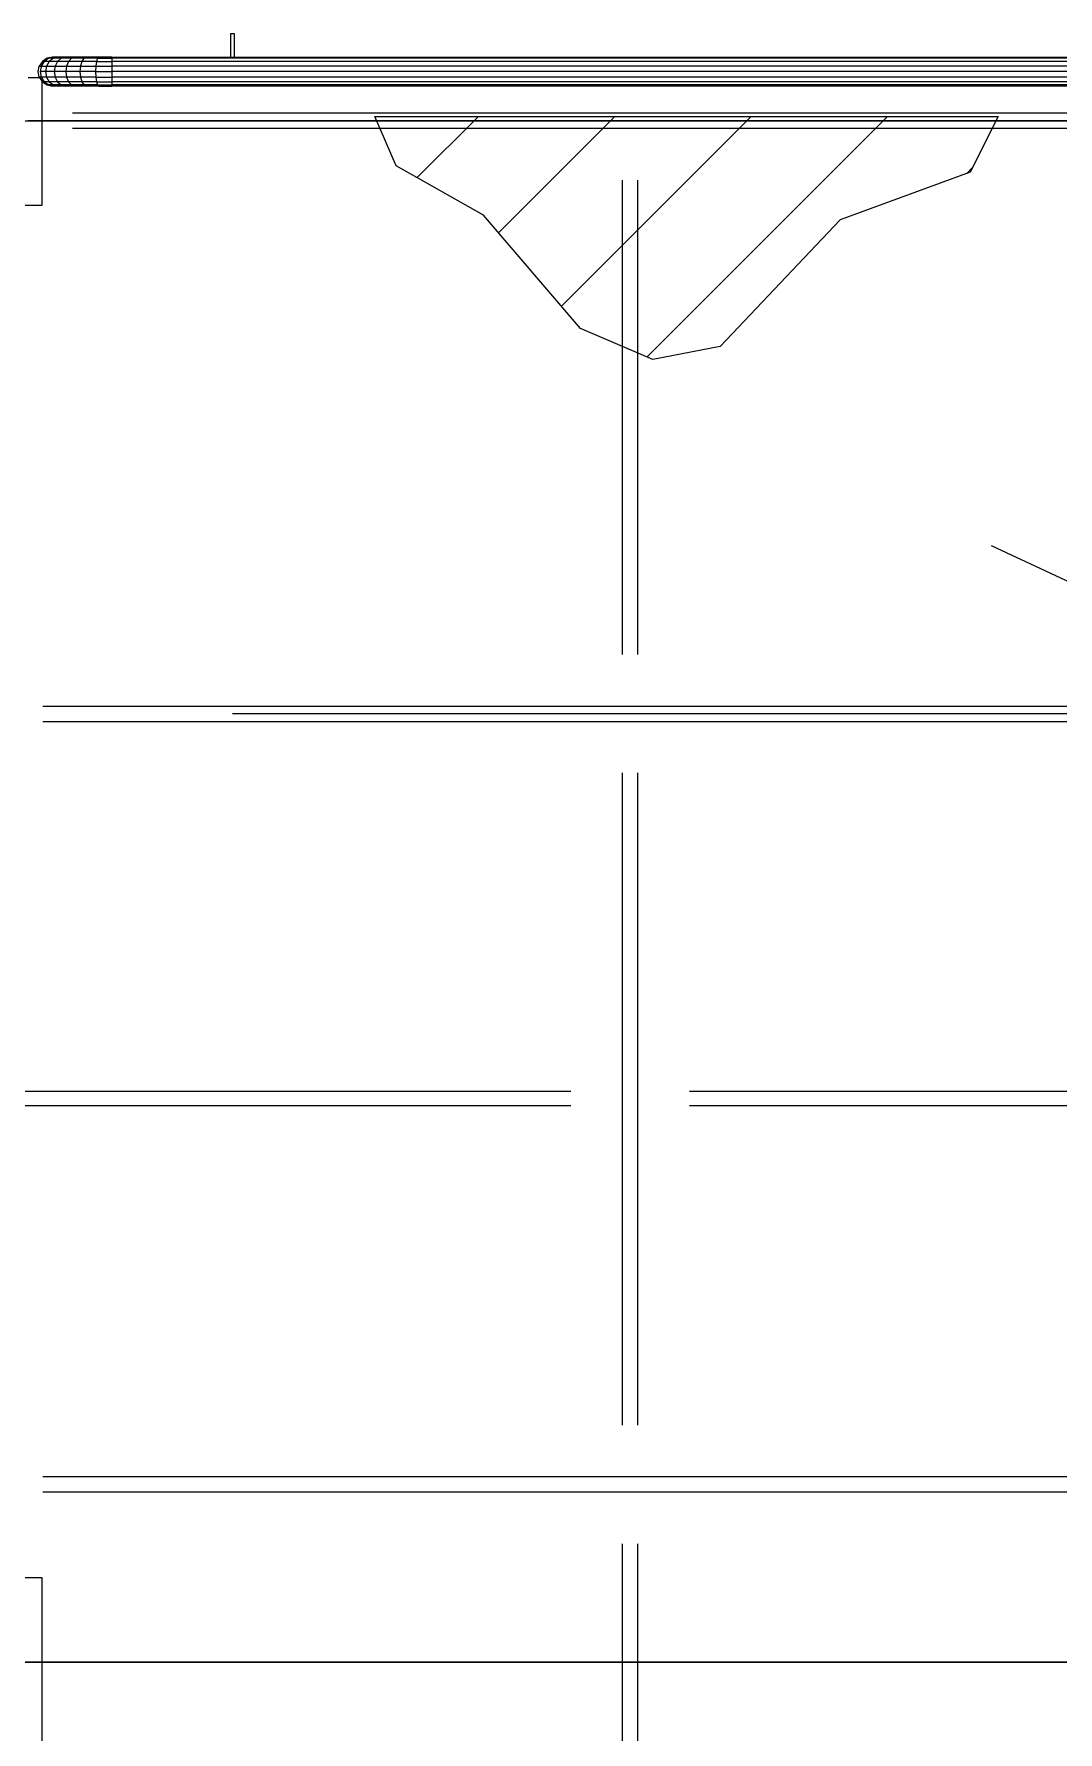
# Model space of a CAD drawing. Header units: metres. Extents: x 0 to 63075, y 0 to 44550.
# Drawn here: x 17047 to 18773, y 25435 to 28299 of the extents above; entities that cross this region are included whole.
import ezdxf

# ---------------------------------------------------------------- set-up
doc = ezdxf.new("R2010")
doc.units = ezdxf.units.M
doc.header["$LTSCALE"] = 75
doc.linetypes.add('CENTER2', pattern=[28.575, 19.05, -3.175, 3.175, -3.175])
doc.linetypes.add('CENTERX2', pattern=[101.6, 63.5, -12.7, 12.7, -12.7])
for name, color, linetype in [('SC1', 7, 'CENTER2'), ('SDM', 7, 'Continuous'), ('SL1', 8, 'Continuous')]:
    doc.layers.add(name, color=color, linetype=linetype)

# ---------------------------------------------------------------- blocks, each defined once
blk = doc.blocks.new('A$C52ce5e24')
at = {"layer": 'SL1'}
h = blk.add_hatch(dxfattribs=at)
h.set_pattern_fill('_USER', color=256, scale=162.5, angle=45, style=0, pattern_type=0)
h.set_pattern_definition([(45, (-23841.37, -18073.27), (-114.90485, 114.90485), [])])
h.paths.add_polyline_path([(9361.6, 6608.8), (10412.2, 6608.8), (10365.1, 6514.5), (10146.1, 6434.1), (9943.7, 6220.7), (9830, 6198.5), (9708.1, 6251.2), (9544.5, 6442.4), (9397.6, 6525.6)])
for p, q in [((9118.5, 6747.8), (9118.5, 6708.7)), ((9124.8, 6747.8), (9118.5, 6747.8)), ((9124.8, 6708.7), (9124.8, 6747.8)), ((8809.1, 6706.9), (8801.2, 6701.6)), ((8811.9, 6706.9), (8804.1, 6701.6)), ((8818.5, 6708.7), (8809.1, 6706.9)), ((8811.9, 6706.9), (8809.1, 6706.9)), ((8821, 6708.7), (8811.9, 6706.9)), ((8819.9, 6706.9), (8811.9, 6706.9)), ((8819.9, 6706.9), (8812.8, 6701.6)), ((8821, 6708.7), (8818.5, 6708.7)), ((8828.4, 6708.7), (8819.9, 6706.9)), ((8833, 6706.9), (8819.9, 6706.9)), ((8828.4, 6708.7), (8821, 6708.7)), ((8833, 6706.9), (8826.8, 6701.6)), ((8840.3, 6708.7), (8828.4, 6708.7)), ((8840.3, 6708.7), (8833, 6706.9)), ((8850.3, 6706.9), (8833, 6706.9)), ((8856.1, 6708.7), (8840.3, 6708.7)), ((8850.3, 6706.9), (8845.4, 6701.6)), ((8856.1, 6708.7), (8850.3, 6706.9)), ((8871, 6706.9), (8850.3, 6706.9)), ((8875.1, 6708.7), (8856.1, 6708.7)), ((8871, 6706.9), (8867.6, 6701.6)), ((8875.1, 6708.7), (8871, 6706.9)), ((8894.1, 6706.9), (8871, 6706.9)), ((8896.2, 6708.7), (8875.1, 6708.7)), ((8894.1, 6706.9), (8892.4, 6701.6)), ((8896.2, 6708.7), (8894.1, 6706.9)), ((8894.1, 6706.9), (8918.5, 6706.9)), ((8918.5, 6708.7), (8896.2, 6708.7)), ((8918.5, 6708.7), (12183.1, 6708.7)), ((8918.5, 6708.7), (8918.5, 6706.9)), ((12183.1, 6706.9), (8918.5, 6706.9)), ((8918.5, 6706.9), (8918.5, 6701.6)), ((8777.2, 6674.3), (8796.4, 6674.3)), ((8794.1, 6684.3), (8795.9, 6693.7)), ((8795.9, 6675), (8794.1, 6684.3)), ((8801.2, 6701.6), (8795.9, 6693.7)), ((8795.9, 6693.7), (8799, 6693.7)), ((8795.9, 6675), (8801.2, 6667.1)), ((8799, 6675), (8795.9, 6675)), ((8806.4, 6684.3), (8797.2, 6684.3)), ((8797.2, 6684.3), (8799, 6675)), ((8798.9, 6692.4), (8797.3, 6684.3)), ((8799.7, 6693.7), (8798.9, 6692.4)), ((8804.1, 6701.6), (8799, 6693.7)), ((8799, 6693.7), (8808.1, 6693.7)), ((8799, 6675), (8804.1, 6667.1)), ((8808.1, 6675), (8799, 6675)), ((8804.1, 6701.6), (8801.2, 6701.6)), ((8812.8, 6701.6), (8804.1, 6701.6)), ((8808.1, 6693.7), (8806.4, 6684.3)), ((8806.4, 6684.3), (8808.1, 6675)), ((8821.2, 6684.3), (8806.4, 6684.3)), ((8812.8, 6701.6), (8808.1, 6693.7)), ((8808.1, 6693.7), (8822.6, 6693.7)), ((8808.1, 6675), (8812.8, 6667.1)), ((8822.6, 6675), (8808.1, 6675)), ((8826.8, 6701.6), (8812.8, 6701.6)), ((8822.6, 6693.7), (8821.2, 6684.3)), ((8840.9, 6684.3), (8821.2, 6684.3)), ((8821.2, 6684.3), (8822.6, 6675)), ((8826.8, 6701.6), (8822.6, 6693.7)), ((8822.6, 6693.7), (8842.1, 6693.7)), ((8842.1, 6675), (8822.6, 6675)), ((8822.6, 6675), (8826.8, 6667.1)), ((8845.4, 6701.6), (8826.8, 6701.6)), ((8842.1, 6693.7), (8840.9, 6684.3)), ((8840.9, 6684.3), (8842.1, 6675)), ((8864.5, 6684.3), (8840.9, 6684.3)), ((8845.4, 6701.6), (8842.1, 6693.7)), ((8842.1, 6693.7), (8865.3, 6693.7)), ((8842.1, 6675), (8845.4, 6667.1)), ((8865.3, 6675), (8842.1, 6675)), ((8867.6, 6701.6), (8845.4, 6701.6)), ((8865.3, 6693.7), (8864.5, 6684.3)), ((8864.5, 6684.3), (8865.3, 6675)), ((8890.8, 6684.3), (8864.5, 6684.3)), ((8867.6, 6701.6), (8865.3, 6693.7)), ((8865.3, 6693.7), (8891.2, 6693.7)), ((8865.3, 6675), (8867.6, 6667.1)), ((8891.2, 6675), (8865.3, 6675)), ((8892.4, 6701.6), (8867.6, 6701.6)), ((8891.2, 6693.7), (8890.8, 6684.3)), ((8890.8, 6684.3), (8918.5, 6684.3)), ((8890.8, 6684.3), (8891.2, 6675)), ((8892.4, 6701.6), (8891.2, 6693.7)), ((8891.2, 6693.7), (8918.5, 6693.7)), ((8891.2, 6675), (8918.5, 6675)), ((8891.2, 6675), (8892.4, 6667.1)), ((8892.4, 6701.6), (8918.5, 6701.6)), ((8918.5, 6701.6), (8918.5, 6693.7)), ((12183.1, 6701.6), (8918.5, 6701.6)), ((12183.1, 6693.7), (8918.5, 6693.7)), ((8918.5, 6693.7), (8918.5, 6684.3)), ((12183.1, 6684.3), (8918.5, 6684.3)), ((8918.5, 6684.3), (8918.5, 6675)), ((12183.1, 6675), (8918.5, 6675)), ((8918.5, 6675), (8918.5, 6667.1)), ((8800, 6668.9), (8800, 6458.3)), ((8804.1, 6667.1), (8801.2, 6667.1)), ((8801.2, 6667.1), (8809.1, 6661.8)), ((8812.8, 6667.1), (8804.1, 6667.1)), ((8804.1, 6667.1), (8811.9, 6661.8)), ((8809.1, 6661.8), (8818.5, 6659.9)), ((8811.9, 6661.8), (8809.1, 6661.8)), ((8819.9, 6661.8), (8811.9, 6661.8)), ((8811.9, 6661.8), (8821, 6659.9)), ((8812.8, 6667.1), (8819.9, 6661.8)), ((8826.8, 6667.1), (8812.8, 6667.1)), ((8821, 6659.9), (8818.5, 6659.9)), ((8819.9, 6661.8), (8828.4, 6659.9)), ((8833, 6661.8), (8819.9, 6661.8)), ((8828.4, 6659.9), (8821, 6659.9)), ((8826.8, 6667.1), (8833, 6661.8)), ((8845.4, 6667.1), (8826.8, 6667.1)), ((8840.3, 6659.9), (8828.4, 6659.9)), ((8850.3, 6661.8), (8833, 6661.8)), ((8833, 6661.8), (8840.3, 6659.9)), ((8856.1, 6659.9), (8840.3, 6659.9)), ((8845.4, 6667.1), (8850.3, 6661.8)), ((8867.6, 6667.1), (8845.4, 6667.1)), ((8850.3, 6661.8), (8856.1, 6659.9)), ((8871, 6661.8), (8850.3, 6661.8)), ((8875.1, 6659.9), (8856.1, 6659.9)), ((8892.4, 6667.1), (8867.6, 6667.1)), ((8867.6, 6667.1), (8871, 6661.8)), ((8871, 6661.8), (8875.1, 6659.9)), ((8894.1, 6661.8), (8871, 6661.8)), ((8896.2, 6659.9), (8875.1, 6659.9)), ((8892.4, 6667.1), (8918.5, 6667.1)), ((8892.4, 6667.1), (8894.1, 6661.8)), ((8894.1, 6661.8), (8896.2, 6659.9)), ((8894.1, 6661.8), (8918.5, 6661.8)), ((8896.2, 6659.9), (8918.5, 6659.9)), ((8918.5, 6667.1), (8918.5, 6661.8)), ((12183.1, 6667.1), (8918.5, 6667.1)), ((8918.5, 6661.8), (8918.5, 6659.9)), ((12183.1, 6661.8), (8918.5, 6661.8)), ((12183.1, 6659.9), (8918.5, 6659.9)), ((0, 6601.3), (12183.1, 6601.3)), ((8800, 6601.3), (8777.2, 6601.3)), ((12183.1, 6601.3), (8800, 6601.3)), ((12183.1, 6614.4), (8852, 6614.4)), ((12183.1, 6614.4), (8852, 6614.4)), ((12183.1, 6588.3), (8852, 6588.3)), ((12183.1, 6588.3), (8852, 6588.3)), ((9779.1, 5701.3), (9779.1, 6501.3)), ((9779.1, 5701.3), (9779.1, 6501.3)), ((9804.9, 5701.3), (9804.9, 6501.3)), ((9804.9, 5701.3), (9804.9, 6501.3)), ((8800, 6458.3), (8735, 6458.3)), ((10400.3, 5884.9), (10648, 5769.6)), ((8802, 5614.2), (12183.1, 5614.2)), ((8802, 5614.2), (12183.1, 5614.2)), ((8802, 5588.4), (12183.1, 5588.4)), ((8802, 5588.4), (12183.1, 5588.4)), ((9779.1, 4401.3), (9779.1, 5501.3)), ((9779.1, 4401.3), (9779.1, 5501.3)), ((9804.9, 4401.3), (9804.9, 5501.3)), ((9804.9, 4401.3), (9804.9, 5501.3)), ((9692, 4964), (8752, 4964)), ((9692, 4964), (8752, 4964)), ((10832, 4964), (9892, 4964)), ((10832, 4964), (9892, 4964)), ((9692, 4939.7), (8752, 4939.7)), ((9692, 4939.7), (8752, 4939.7)), ((10832, 4939.7), (9892, 4939.7)), ((10832, 4939.7), (9892, 4939.7)), ((12183.1, 4314.2), (8802, 4314.2)), ((12183.1, 4314.2), (8802, 4314.2)), ((12183.1, 4288.4), (8802, 4288.4)), ((12183.1, 4288.4), (8802, 4288.4)), ((9779.1, 3101.3), (9779.1, 4201.3)), ((9779.1, 3101.3), (9779.1, 4201.3)), ((9804.9, 3101.3), (9804.9, 4201.3)), ((9804.9, 3101.3), (9804.9, 4201.3)), ((8652, 4144.3), (8800, 4144.3)), ((8800, 4144.3), (8800, 3858.3)), ((0, 4001.3), (12183.1, 4001.3)), ((8800, 4001.3), (8550.6, 4001.3)), ((12183.1, 4001.3), (8800, 4001.3))]:
    blk.add_line(p, q, dxfattribs=at)
blk.add_lwpolyline([(9361.6, 6608.8), (10412.2, 6608.8), (10365.1, 6514.5), (10146.1, 6434.1), (9943.7, 6220.7), (9830, 6198.5), (9708.1, 6251.2), (9544.5, 6442.4), (9397.6, 6525.6)], close=True, dxfattribs=at)

msp = doc.modelspace()

# ---------------------------------------------------------------- linework, layer by layer
at = {"layer": 'SC1', "color": 7, "linetype": 'CENTERX2', "lineweight": 9}
for p, q in [((22143.6, 28152.6), (6381.4, 28152.6)), ((22143.6, 27152.6), (6381.4, 27152.6)), ((22143.6, 25552.9), (6381.4, 25552.9))]:
    msp.add_line(p, q, dxfattribs=at)

# ---------------------------------------------------------------- block references
at = {"layer": 'SDM'}
msp.add_blockref('A$C52ce5e24', (8259.5, 21551.5), dxfattribs=at)

doc.saveas('drawing.dxf')
